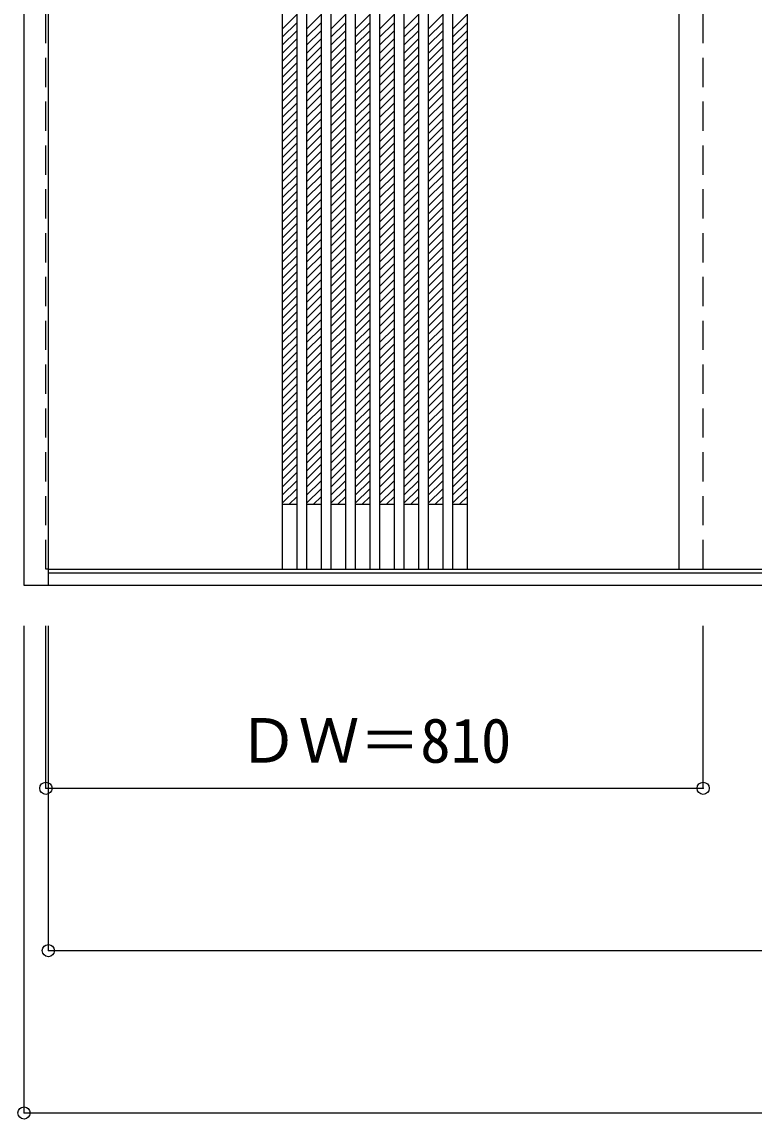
# Model space of a CAD drawing. Units: millimetres, scale not verified. Extents: x -1750 to 2009, y -1668 to 1044.
# Drawn here: x -1208 to -306, y -1668 to -316 of the extents above; entities that cross this region are included whole.
import ezdxf
from ezdxf.enums import TextEntityAlignment as Align

# ---------------------------------------------------------------- set-up
doc = ezdxf.new("R2010")
doc.units = ezdxf.units.MM
doc.header["$LTSCALE"] = 30
doc.header["$PDMODE"] = 32
doc.header["$PDSIZE"] = 15
doc.linetypes.add('DASHED1', pattern=[1.8, 1.2, -0.6])
doc.layers.add('0-0', color=4, linetype='DASHED1')
doc.layers.add('0-1_寸法', color=7, linetype='Continuous')
doc.styles.add('ＭＳ ゴシック', font='')
doc.styles.get('ＭＳ ゴシック').set_extended_font_data('MS Gothic')

msp = doc.modelspace()

# ---------------------------------------------------------------- linework, layer by layer
at = {"layer": '0-0', "color": 3, "linetype": 'Continuous'}
for p, q in [((-1205.45, -1010.06), (-1205.45, 1036.94)), ((-1175.45, -1010.06), (-1175.45, 1036.94)), ((-887.45, 992.94), (-887.45, -990.06)), ((-869.45, 992.94), (-869.45, -990.06)), ((-857.45, 992.94), (-857.45, -990.06)), ((-839.45, 992.94), (-839.45, -990.06)), ((-827.45, 992.94), (-827.45, -990.06)), ((-809.45, 992.94), (-809.45, -990.06)), ((-797.45, 992.94), (-797.45, -990.06)), ((-779.45, 992.94), (-779.45, -990.06)), ((-767.45, 992.94), (-767.45, -990.06)), ((-749.45, 992.94), (-749.45, -990.06)), ((-737.45, 992.94), (-737.45, -990.06)), ((-719.45, 992.94), (-719.45, -990.06)), ((-707.45, 992.94), (-707.45, -990.06)), ((-689.45, 992.94), (-689.45, -990.06)), ((-677.45, 992.94), (-677.45, -990.06)), ((-659.45, 992.94), (-659.45, -990.06)), ((-398.45, 992.94), (-398.45, -990.06)), ((-1175.45, -990.06), (1191.55, -990.06)), ((1971.55, -995.06), (-1175.45, -995.06)), ((2001.55, -1010.06), (-1205.45, -1010.06))]:
    msp.add_line(p, q, dxfattribs=at)
at = {"layer": '0-0'}
for p, q in [((-368.45, -990.06), (-368.45, 992.94)), ((-887.45, -324.89), (-869.45, -306.89)), ((-857.45, -324.89), (-839.45, -306.89)), ((-827.45, -324.89), (-809.45, -306.89)), ((-797.45, -324.89), (-779.45, -306.89)), ((-767.45, -324.89), (-749.45, -306.89)), ((-737.45, -324.89), (-719.45, -306.89)), ((-707.45, -324.89), (-689.45, -306.89)), ((-677.45, -324.89), (-659.45, -306.89)), ((-887.45, -334.79), (-869.45, -316.79)), ((-857.45, -334.79), (-839.45, -316.79)), ((-827.45, -334.79), (-809.45, -316.79)), ((-797.45, -334.79), (-779.45, -316.79)), ((-767.45, -334.79), (-749.45, -316.79)), ((-737.45, -334.79), (-719.45, -316.79)), ((-707.45, -334.79), (-689.45, -316.79)), ((-677.45, -334.79), (-659.45, -316.79)), ((-887.45, -344.69), (-869.45, -326.69)), ((-887.45, -354.59), (-869.45, -336.59)), ((-857.45, -344.69), (-839.45, -326.69)), ((-857.45, -354.59), (-839.45, -336.59)), ((-827.45, -344.69), (-809.45, -326.69)), ((-827.45, -354.59), (-809.45, -336.59)), ((-797.45, -344.69), (-779.45, -326.69)), ((-797.45, -354.59), (-779.45, -336.59)), ((-767.45, -344.69), (-749.45, -326.69)), ((-767.45, -354.59), (-749.45, -336.59)), ((-737.45, -344.69), (-719.45, -326.69)), ((-737.45, -354.59), (-719.45, -336.59)), ((-707.45, -344.69), (-689.45, -326.69)), ((-707.45, -354.59), (-689.45, -336.59)), ((-677.45, -344.69), (-659.45, -326.69)), ((-677.45, -354.59), (-659.45, -336.59)), ((-887.45, -364.49), (-869.45, -346.49)), ((-857.45, -364.49), (-839.45, -346.49)), ((-827.45, -364.49), (-809.45, -346.49)), ((-797.45, -364.49), (-779.45, -346.49)), ((-767.45, -364.49), (-749.45, -346.49)), ((-737.45, -364.49), (-719.45, -346.49)), ((-707.45, -364.49), (-689.45, -346.49)), ((-677.45, -364.49), (-659.45, -346.49)), ((-887.45, -374.39), (-869.45, -356.39)), ((-857.45, -374.39), (-839.45, -356.39)), ((-827.45, -374.39), (-809.45, -356.39)), ((-797.45, -374.39), (-779.45, -356.39)), ((-767.45, -374.39), (-749.45, -356.39)), ((-737.45, -374.39), (-719.45, -356.39)), ((-707.45, -374.39), (-689.45, -356.39)), ((-677.45, -374.39), (-659.45, -356.39)), ((-887.45, -384.29), (-869.45, -366.29)), ((-887.45, -394.19), (-869.45, -376.19)), ((-857.45, -384.29), (-839.45, -366.29)), ((-857.45, -394.19), (-839.45, -376.19)), ((-827.45, -384.29), (-809.45, -366.29)), ((-827.45, -394.19), (-809.45, -376.19)), ((-797.45, -384.29), (-779.45, -366.29)), ((-797.45, -394.19), (-779.45, -376.19)), ((-767.45, -384.29), (-749.45, -366.29)), ((-767.45, -394.19), (-749.45, -376.19)), ((-737.45, -384.29), (-719.45, -366.29)), ((-737.45, -394.19), (-719.45, -376.19)), ((-707.45, -384.29), (-689.45, -366.29)), ((-707.45, -394.19), (-689.45, -376.19)), ((-677.45, -384.29), (-659.45, -366.29)), ((-677.45, -394.19), (-659.45, -376.19)), ((-887.45, -404.09), (-869.45, -386.09)), ((-857.45, -404.09), (-839.45, -386.09)), ((-827.45, -404.09), (-809.45, -386.09)), ((-797.45, -404.09), (-779.45, -386.09)), ((-767.45, -404.09), (-749.45, -386.09)), ((-737.45, -404.09), (-719.45, -386.09)), ((-707.45, -404.09), (-689.45, -386.09)), ((-677.45, -404.09), (-659.45, -386.09)), ((-887.45, -413.99), (-869.45, -395.99)), ((-857.45, -413.99), (-839.45, -395.99)), ((-827.45, -413.99), (-809.45, -395.99)), ((-797.45, -413.99), (-779.45, -395.99)), ((-767.45, -413.99), (-749.45, -395.99)), ((-737.45, -413.99), (-719.45, -395.99)), ((-707.45, -413.99), (-689.45, -395.99)), ((-677.45, -413.99), (-659.45, -395.99)), ((-887.45, -423.89), (-869.45, -405.89)), ((-887.45, -433.79), (-869.45, -415.79)), ((-857.45, -423.89), (-839.45, -405.89)), ((-857.45, -433.79), (-839.45, -415.79)), ((-827.45, -423.89), (-809.45, -405.89)), ((-827.45, -433.79), (-809.45, -415.79)), ((-797.45, -423.89), (-779.45, -405.89)), ((-797.45, -433.79), (-779.45, -415.79)), ((-767.45, -423.89), (-749.45, -405.89)), ((-767.45, -433.79), (-749.45, -415.79)), ((-737.45, -423.89), (-719.45, -405.89)), ((-737.45, -433.79), (-719.45, -415.79)), ((-707.45, -423.89), (-689.45, -405.89)), ((-707.45, -433.79), (-689.45, -415.79)), ((-677.45, -423.89), (-659.45, -405.89)), ((-677.45, -433.79), (-659.45, -415.79)), ((-887.45, -443.69), (-869.45, -425.69)), ((-857.45, -443.69), (-839.45, -425.69)), ((-827.45, -443.69), (-809.45, -425.69)), ((-797.45, -443.69), (-779.45, -425.69)), ((-767.45, -443.69), (-749.45, -425.69)), ((-737.45, -443.69), (-719.45, -425.69)), ((-707.45, -443.69), (-689.45, -425.69)), ((-677.45, -443.69), (-659.45, -425.69)), ((-887.45, -453.59), (-869.45, -435.59)), ((-887.45, -463.49), (-869.45, -445.49)), ((-857.45, -453.59), (-839.45, -435.59)), ((-857.45, -463.49), (-839.45, -445.49)), ((-827.45, -453.59), (-809.45, -435.59)), ((-827.45, -463.49), (-809.45, -445.49)), ((-797.45, -453.59), (-779.45, -435.59)), ((-797.45, -463.49), (-779.45, -445.49)), ((-767.45, -453.59), (-749.45, -435.59)), ((-767.45, -463.49), (-749.45, -445.49)), ((-737.45, -453.59), (-719.45, -435.59)), ((-737.45, -463.49), (-719.45, -445.49)), ((-707.45, -453.59), (-689.45, -435.59)), ((-707.45, -463.49), (-689.45, -445.49)), ((-677.45, -453.59), (-659.45, -435.59)), ((-677.45, -463.49), (-659.45, -445.49)), ((-887.45, -473.39), (-869.45, -455.39)), ((-857.45, -473.39), (-839.45, -455.39)), ((-827.45, -473.39), (-809.45, -455.39)), ((-797.45, -473.39), (-779.45, -455.39)), ((-767.45, -473.39), (-749.45, -455.39)), ((-737.45, -473.39), (-719.45, -455.39)), ((-707.45, -473.39), (-689.45, -455.39)), ((-677.45, -473.39), (-659.45, -455.39)), ((-887.45, -483.29), (-869.45, -465.29)), ((-857.45, -483.29), (-839.45, -465.29)), ((-827.45, -483.29), (-809.45, -465.29)), ((-797.45, -483.29), (-779.45, -465.29)), ((-767.45, -483.29), (-749.45, -465.29)), ((-737.45, -483.29), (-719.45, -465.29)), ((-707.45, -483.29), (-689.45, -465.29)), ((-677.45, -483.29), (-659.45, -465.29)), ((-887.45, -493.19), (-869.45, -475.19)), ((-887.45, -503.09), (-869.45, -485.09)), ((-857.45, -493.19), (-839.45, -475.19)), ((-857.45, -503.09), (-839.45, -485.09)), ((-827.45, -493.19), (-809.45, -475.19)), ((-827.45, -503.09), (-809.45, -485.09)), ((-797.45, -493.19), (-779.45, -475.19)), ((-797.45, -503.09), (-779.45, -485.09)), ((-767.45, -493.19), (-749.45, -475.19)), ((-767.45, -503.09), (-749.45, -485.09)), ((-737.45, -493.19), (-719.45, -475.19)), ((-737.45, -503.09), (-719.45, -485.09)), ((-707.45, -493.19), (-689.45, -475.19)), ((-707.45, -503.09), (-689.45, -485.09)), ((-677.45, -493.19), (-659.45, -475.19)), ((-677.45, -503.09), (-659.45, -485.09)), ((-887.45, -512.98), (-869.45, -494.98)), ((-857.45, -512.98), (-839.45, -494.98)), ((-827.45, -512.98), (-809.45, -494.98)), ((-797.45, -512.98), (-779.45, -494.98)), ((-767.45, -512.98), (-749.45, -494.98)), ((-737.45, -512.98), (-719.45, -494.98)), ((-707.45, -512.98), (-689.45, -494.98)), ((-677.45, -512.98), (-659.45, -494.98)), ((-887.45, -522.88), (-869.45, -504.88)), ((-857.45, -522.88), (-839.45, -504.88)), ((-827.45, -522.88), (-809.45, -504.88)), ((-797.45, -522.88), (-779.45, -504.88)), ((-767.45, -522.88), (-749.45, -504.88)), ((-737.45, -522.88), (-719.45, -504.88)), ((-707.45, -522.88), (-689.45, -504.88)), ((-677.45, -522.88), (-659.45, -504.88)), ((-887.45, -532.78), (-869.45, -514.78)), ((-887.45, -542.68), (-869.45, -524.68)), ((-857.45, -532.78), (-839.45, -514.78)), ((-857.45, -542.68), (-839.45, -524.68)), ((-827.45, -532.78), (-809.45, -514.78)), ((-827.45, -542.68), (-809.45, -524.68)), ((-797.45, -532.78), (-779.45, -514.78)), ((-797.45, -542.68), (-779.45, -524.68)), ((-767.45, -532.78), (-749.45, -514.78)), ((-767.45, -542.68), (-749.45, -524.68)), ((-737.45, -532.78), (-719.45, -514.78)), ((-737.45, -542.68), (-719.45, -524.68)), ((-707.45, -532.78), (-689.45, -514.78)), ((-707.45, -542.68), (-689.45, -524.68)), ((-677.45, -532.78), (-659.45, -514.78)), ((-677.45, -542.68), (-659.45, -524.68)), ((-887.45, -552.58), (-869.45, -534.58)), ((-857.45, -552.58), (-839.45, -534.58)), ((-827.45, -552.58), (-809.45, -534.58)), ((-797.45, -552.58), (-779.45, -534.58)), ((-767.45, -552.58), (-749.45, -534.58)), ((-737.45, -552.58), (-719.45, -534.58)), ((-707.45, -552.58), (-689.45, -534.58)), ((-677.45, -552.58), (-659.45, -534.58)), ((-887.45, -562.48), (-869.45, -544.48)), ((-857.45, -562.48), (-839.45, -544.48)), ((-827.45, -562.48), (-809.45, -544.48)), ((-797.45, -562.48), (-779.45, -544.48)), ((-767.45, -562.48), (-749.45, -544.48)), ((-737.45, -562.48), (-719.45, -544.48)), ((-707.45, -562.48), (-689.45, -544.48)), ((-677.45, -562.48), (-659.45, -544.48)), ((-887.45, -572.38), (-869.45, -554.38)), ((-887.45, -582.28), (-869.45, -564.28)), ((-857.45, -572.38), (-839.45, -554.38)), ((-857.45, -582.28), (-839.45, -564.28)), ((-827.45, -572.38), (-809.45, -554.38)), ((-827.45, -582.28), (-809.45, -564.28)), ((-797.45, -572.38), (-779.45, -554.38)), ((-797.45, -582.28), (-779.45, -564.28)), ((-767.45, -572.38), (-749.45, -554.38)), ((-767.45, -582.28), (-749.45, -564.28)), ((-737.45, -572.38), (-719.45, -554.38)), ((-737.45, -582.28), (-719.45, -564.28)), ((-707.45, -572.38), (-689.45, -554.38)), ((-707.45, -582.28), (-689.45, -564.28)), ((-677.45, -572.38), (-659.45, -554.38)), ((-677.45, -582.28), (-659.45, -564.28)), ((-887.45, -592.18), (-869.45, -574.18)), ((-857.45, -592.18), (-839.45, -574.18)), ((-827.45, -592.18), (-809.45, -574.18)), ((-797.45, -592.18), (-779.45, -574.18)), ((-767.45, -592.18), (-749.45, -574.18)), ((-737.45, -592.18), (-719.45, -574.18)), ((-707.45, -592.18), (-689.45, -574.18)), ((-677.45, -592.18), (-659.45, -574.18)), ((-887.45, -602.08), (-869.45, -584.08)), ((-887.45, -611.98), (-869.45, -593.98)), ((-857.45, -602.08), (-839.45, -584.08)), ((-857.45, -611.98), (-839.45, -593.98)), ((-827.45, -602.08), (-809.45, -584.08)), ((-827.45, -611.98), (-809.45, -593.98)), ((-797.45, -602.08), (-779.45, -584.08)), ((-797.45, -611.98), (-779.45, -593.98)), ((-767.45, -602.08), (-749.45, -584.08)), ((-767.45, -611.98), (-749.45, -593.98)), ((-737.45, -602.08), (-719.45, -584.08)), ((-737.45, -611.98), (-719.45, -593.98)), ((-707.45, -602.08), (-689.45, -584.08)), ((-707.45, -611.98), (-689.45, -593.98)), ((-677.45, -602.08), (-659.45, -584.08)), ((-677.45, -611.98), (-659.45, -593.98)), ((-887.45, -621.88), (-869.45, -603.88)), ((-857.45, -621.88), (-839.45, -603.88)), ((-827.45, -621.88), (-809.45, -603.88)), ((-797.45, -621.88), (-779.45, -603.88)), ((-767.45, -621.88), (-749.45, -603.88)), ((-737.45, -621.88), (-719.45, -603.88)), ((-707.45, -621.88), (-689.45, -603.88)), ((-677.45, -621.88), (-659.45, -603.88)), ((-887.45, -631.78), (-869.45, -613.78)), ((-857.45, -631.78), (-839.45, -613.78)), ((-827.45, -631.78), (-809.45, -613.78)), ((-797.45, -631.78), (-779.45, -613.78)), ((-767.45, -631.78), (-749.45, -613.78)), ((-737.45, -631.78), (-719.45, -613.78)), ((-707.45, -631.78), (-689.45, -613.78)), ((-677.45, -631.78), (-659.45, -613.78)), ((-887.45, -641.68), (-869.45, -623.68)), ((-887.45, -651.58), (-869.45, -633.58)), ((-857.45, -641.68), (-839.45, -623.68)), ((-857.45, -651.58), (-839.45, -633.58)), ((-827.45, -641.68), (-809.45, -623.68)), ((-827.45, -651.58), (-809.45, -633.58)), ((-797.45, -641.68), (-779.45, -623.68)), ((-797.45, -651.58), (-779.45, -633.58)), ((-767.45, -641.68), (-749.45, -623.68)), ((-767.45, -651.58), (-749.45, -633.58)), ((-737.45, -641.68), (-719.45, -623.68)), ((-737.45, -651.58), (-719.45, -633.58)), ((-707.45, -641.68), (-689.45, -623.68)), ((-707.45, -651.58), (-689.45, -633.58)), ((-677.45, -641.68), (-659.45, -623.68)), ((-677.45, -651.58), (-659.45, -633.58)), ((-887.45, -661.48), (-869.45, -643.48)), ((-857.45, -661.48), (-839.45, -643.48)), ((-827.45, -661.48), (-809.45, -643.48)), ((-797.45, -661.48), (-779.45, -643.48)), ((-767.45, -661.48), (-749.45, -643.48)), ((-737.45, -661.48), (-719.45, -643.48)), ((-707.45, -661.48), (-689.45, -643.48)), ((-677.45, -661.48), (-659.45, -643.48)), ((-887.45, -671.38), (-869.45, -653.38)), ((-857.45, -671.38), (-839.45, -653.38)), ((-827.45, -671.38), (-809.45, -653.38)), ((-797.45, -671.38), (-779.45, -653.38)), ((-767.45, -671.38), (-749.45, -653.38)), ((-737.45, -671.38), (-719.45, -653.38)), ((-707.45, -671.38), (-689.45, -653.38)), ((-677.45, -671.38), (-659.45, -653.38)), ((-887.45, -681.28), (-869.45, -663.28)), ((-887.45, -691.18), (-869.45, -673.18)), ((-857.45, -681.28), (-839.45, -663.28)), ((-857.45, -691.18), (-839.45, -673.18)), ((-827.45, -681.28), (-809.45, -663.28)), ((-827.45, -691.18), (-809.45, -673.18)), ((-797.45, -681.28), (-779.45, -663.28)), ((-797.45, -691.18), (-779.45, -673.18)), ((-767.45, -681.28), (-749.45, -663.28)), ((-767.45, -691.18), (-749.45, -673.18)), ((-737.45, -681.28), (-719.45, -663.28)), ((-737.45, -691.18), (-719.45, -673.18)), ((-707.45, -681.28), (-689.45, -663.28)), ((-707.45, -691.18), (-689.45, -673.18)), ((-677.45, -681.28), (-659.45, -663.28)), ((-677.45, -691.18), (-659.45, -673.18)), ((-887.45, -701.08), (-869.45, -683.08)), ((-857.45, -701.08), (-839.45, -683.08)), ((-827.45, -701.08), (-809.45, -683.08)), ((-797.45, -701.08), (-779.45, -683.08)), ((-767.45, -701.08), (-749.45, -683.08)), ((-737.45, -701.08), (-719.45, -683.08)), ((-707.45, -701.08), (-689.45, -683.08)), ((-677.45, -701.08), (-659.45, -683.08)), ((-887.45, -710.97), (-869.45, -692.97)), ((-857.45, -710.97), (-839.45, -692.97)), ((-827.45, -710.97), (-809.45, -692.97)), ((-797.45, -710.97), (-779.45, -692.97)), ((-767.45, -710.97), (-749.45, -692.97)), ((-737.45, -710.97), (-719.45, -692.97)), ((-707.45, -710.97), (-689.45, -692.97)), ((-677.45, -710.97), (-659.45, -692.97)), ((-887.45, -720.87), (-869.45, -702.87)), ((-887.45, -730.77), (-869.45, -712.77)), ((-857.45, -720.87), (-839.45, -702.87)), ((-857.45, -730.77), (-839.45, -712.77)), ((-827.45, -720.87), (-809.45, -702.87)), ((-827.45, -730.77), (-809.45, -712.77)), ((-797.45, -720.87), (-779.45, -702.87)), ((-797.45, -730.77), (-779.45, -712.77)), ((-767.45, -720.87), (-749.45, -702.87)), ((-767.45, -730.77), (-749.45, -712.77)), ((-737.45, -720.87), (-719.45, -702.87)), ((-737.45, -730.77), (-719.45, -712.77)), ((-707.45, -720.87), (-689.45, -702.87)), ((-707.45, -730.77), (-689.45, -712.77)), ((-677.45, -720.87), (-659.45, -702.87)), ((-677.45, -730.77), (-659.45, -712.77)), ((-887.45, -740.67), (-869.45, -722.67)), ((-857.45, -740.67), (-839.45, -722.67)), ((-827.45, -740.67), (-809.45, -722.67)), ((-797.45, -740.67), (-779.45, -722.67)), ((-767.45, -740.67), (-749.45, -722.67)), ((-737.45, -740.67), (-719.45, -722.67)), ((-707.45, -740.67), (-689.45, -722.67)), ((-677.45, -740.67), (-659.45, -722.67)), ((-887.45, -750.57), (-869.45, -732.57)), ((-887.45, -760.47), (-869.45, -742.47)), ((-857.45, -750.57), (-839.45, -732.57)), ((-857.45, -760.47), (-839.45, -742.47)), ((-827.45, -750.57), (-809.45, -732.57)), ((-827.45, -760.47), (-809.45, -742.47)), ((-797.45, -750.57), (-779.45, -732.57)), ((-797.45, -760.47), (-779.45, -742.47)), ((-767.45, -750.57), (-749.45, -732.57)), ((-767.45, -760.47), (-749.45, -742.47)), ((-737.45, -750.57), (-719.45, -732.57)), ((-737.45, -760.47), (-719.45, -742.47)), ((-707.45, -750.57), (-689.45, -732.57)), ((-707.45, -760.47), (-689.45, -742.47)), ((-677.45, -750.57), (-659.45, -732.57)), ((-677.45, -760.47), (-659.45, -742.47)), ((-887.45, -770.37), (-869.45, -752.37)), ((-857.45, -770.37), (-839.45, -752.37)), ((-827.45, -770.37), (-809.45, -752.37)), ((-797.45, -770.37), (-779.45, -752.37)), ((-767.45, -770.37), (-749.45, -752.37)), ((-737.45, -770.37), (-719.45, -752.37)), ((-707.45, -770.37), (-689.45, -752.37)), ((-677.45, -770.37), (-659.45, -752.37)), ((-887.45, -780.27), (-869.45, -762.27)), ((-857.45, -780.27), (-839.45, -762.27)), ((-827.45, -780.27), (-809.45, -762.27)), ((-797.45, -780.27), (-779.45, -762.27)), ((-767.45, -780.27), (-749.45, -762.27)), ((-737.45, -780.27), (-719.45, -762.27)), ((-707.45, -780.27), (-689.45, -762.27)), ((-677.45, -780.27), (-659.45, -762.27)), ((-887.45, -790.17), (-869.45, -772.17)), ((-887.45, -800.07), (-869.45, -782.07)), ((-857.45, -790.17), (-839.45, -772.17)), ((-857.45, -800.07), (-839.45, -782.07)), ((-827.45, -790.17), (-809.45, -772.17)), ((-827.45, -800.07), (-809.45, -782.07)), ((-797.45, -790.17), (-779.45, -772.17)), ((-797.45, -800.07), (-779.45, -782.07)), ((-767.45, -790.17), (-749.45, -772.17)), ((-767.45, -800.07), (-749.45, -782.07)), ((-737.45, -790.17), (-719.45, -772.17)), ((-737.45, -800.07), (-719.45, -782.07)), ((-707.45, -790.17), (-689.45, -772.17)), ((-707.45, -800.07), (-689.45, -782.07)), ((-677.45, -790.17), (-659.45, -772.17)), ((-677.45, -800.07), (-659.45, -782.07)), ((-887.45, -809.97), (-869.45, -791.97)), ((-857.45, -809.97), (-839.45, -791.97)), ((-827.45, -809.97), (-809.45, -791.97)), ((-797.45, -809.97), (-779.45, -791.97)), ((-767.45, -809.97), (-749.45, -791.97)), ((-737.45, -809.97), (-719.45, -791.97)), ((-707.45, -809.97), (-689.45, -791.97)), ((-677.45, -809.97), (-659.45, -791.97)), ((-887.45, -819.87), (-869.45, -801.87)), ((-857.45, -819.87), (-839.45, -801.87)), ((-827.45, -819.87), (-809.45, -801.87)), ((-797.45, -819.87), (-779.45, -801.87)), ((-767.45, -819.87), (-749.45, -801.87)), ((-737.45, -819.87), (-719.45, -801.87)), ((-707.45, -819.87), (-689.45, -801.87)), ((-677.45, -819.87), (-659.45, -801.87)), ((-887.45, -829.77), (-869.45, -811.77)), ((-887.45, -839.67), (-869.45, -821.67)), ((-857.45, -829.77), (-839.45, -811.77)), ((-857.45, -839.67), (-839.45, -821.67)), ((-827.45, -829.77), (-809.45, -811.77)), ((-827.45, -839.67), (-809.45, -821.67)), ((-797.45, -829.77), (-779.45, -811.77)), ((-797.45, -839.67), (-779.45, -821.67)), ((-767.45, -829.77), (-749.45, -811.77)), ((-767.45, -839.67), (-749.45, -821.67)), ((-737.45, -829.77), (-719.45, -811.77)), ((-737.45, -839.67), (-719.45, -821.67)), ((-707.45, -829.77), (-689.45, -811.77)), ((-707.45, -839.67), (-689.45, -821.67)), ((-677.45, -829.77), (-659.45, -811.77)), ((-677.45, -839.67), (-659.45, -821.67)), ((-887.45, -849.57), (-869.45, -831.57)), ((-857.45, -849.57), (-839.45, -831.57)), ((-827.45, -849.57), (-809.45, -831.57)), ((-797.45, -849.57), (-779.45, -831.57)), ((-767.45, -849.57), (-749.45, -831.57)), ((-737.45, -849.57), (-719.45, -831.57)), ((-707.45, -849.57), (-689.45, -831.57)), ((-677.45, -849.57), (-659.45, -831.57)), ((-887.45, -859.47), (-869.45, -841.47)), ((-887.45, -869.37), (-869.45, -851.37)), ((-857.45, -859.47), (-839.45, -841.47)), ((-857.45, -869.37), (-839.45, -851.37)), ((-827.45, -859.47), (-809.45, -841.47)), ((-827.45, -869.37), (-809.45, -851.37)), ((-797.45, -859.47), (-779.45, -841.47)), ((-797.45, -869.37), (-779.45, -851.37)), ((-767.45, -859.47), (-749.45, -841.47)), ((-767.45, -869.37), (-749.45, -851.37)), ((-737.45, -859.47), (-719.45, -841.47)), ((-737.45, -869.37), (-719.45, -851.37)), ((-707.45, -859.47), (-689.45, -841.47)), ((-707.45, -869.37), (-689.45, -851.37)), ((-677.45, -859.47), (-659.45, -841.47)), ((-677.45, -869.37), (-659.45, -851.37)), ((-887.45, -879.27), (-869.45, -861.27)), ((-857.45, -879.27), (-839.45, -861.27)), ((-827.45, -879.27), (-809.45, -861.27)), ((-797.45, -879.27), (-779.45, -861.27)), ((-767.45, -879.27), (-749.45, -861.27)), ((-737.45, -879.27), (-719.45, -861.27)), ((-707.45, -879.27), (-689.45, -861.27)), ((-677.45, -879.27), (-659.45, -861.27)), ((-887.45, -889.17), (-869.45, -871.17)), ((-857.45, -889.17), (-839.45, -871.17)), ((-827.45, -889.17), (-809.45, -871.17)), ((-797.45, -889.17), (-779.45, -871.17)), ((-767.45, -889.17), (-749.45, -871.17)), ((-737.45, -889.17), (-719.45, -871.17)), ((-707.45, -889.17), (-689.45, -871.17)), ((-677.45, -889.17), (-659.45, -871.17)), ((-887.45, -899.06), (-869.45, -881.06)), ((-887.45, -908.96), (-869.45, -890.96)), ((-857.45, -899.06), (-839.45, -881.06)), ((-857.45, -908.96), (-839.45, -890.96)), ((-827.45, -899.06), (-809.45, -881.06)), ((-827.45, -908.96), (-809.45, -890.96)), ((-797.45, -899.06), (-779.45, -881.06)), ((-797.45, -908.96), (-779.45, -890.96)), ((-767.45, -899.06), (-749.45, -881.06)), ((-767.45, -908.96), (-749.45, -890.96)), ((-737.45, -899.06), (-719.45, -881.06)), ((-737.45, -908.96), (-719.45, -890.96)), ((-707.45, -899.06), (-689.45, -881.06)), ((-707.45, -908.96), (-689.45, -890.96)), ((-677.45, -899.06), (-659.45, -881.06)), ((-677.45, -908.96), (-659.45, -890.96)), ((-878.65, -910.06), (-869.45, -900.86)), ((-848.65, -910.06), (-839.45, -900.86)), ((-818.65, -910.06), (-809.45, -900.86)), ((-788.65, -910.06), (-779.45, -900.86)), ((-758.65, -910.06), (-749.45, -900.86)), ((-728.65, -910.06), (-719.45, -900.86)), ((-698.65, -910.06), (-689.45, -900.86)), ((-668.65, -910.06), (-659.45, -900.86))]:
    msp.add_line(p, q, dxfattribs=at)
at = {"layer": '0-0', "color": 7, "linetype": 'Continuous'}
for p, q in [((-887.45, -910.06), (-869.45, -910.06)), ((-857.45, -910.06), (-839.45, -910.06)), ((-827.45, -910.06), (-809.45, -910.06)), ((-797.45, -910.06), (-779.45, -910.06)), ((-767.45, -910.06), (-749.45, -910.06)), ((-737.45, -910.06), (-719.45, -910.06)), ((-707.45, -910.06), (-689.45, -910.06)), ((-677.45, -910.06), (-659.45, -910.06))]:
    msp.add_line(p, q, dxfattribs=at)
at = {"layer": '0-0'}
msp.add_lwpolyline([(-1175.45, -990.06), (-1178.45, -990.06), (-1178.45, 992.94), (-1175.45, 992.94)], dxfattribs=at)
at = {"layer": '0-1_寸法', "color": 4}
for p, q in [((-1205.45, -1660.06), (-1205.45, -1060.06)), ((-1178.45, -1260.06), (-1178.45, -1060.06)), ((-1175.45, -1460.06), (-1175.45, -1060.06))]:
    msp.add_line(p, q, dxfattribs=at)
for points in [[(-1205.45, -1660.06), (2001.55, -1660.06), (2001.55, -1060.06)], [(-1178.45, -1260.06), (-368.45, -1260.06), (-368.45, -1060.06)], [(-1175.45, -1460.06), (1161.55, -1460.06), (1161.55, -1060.06)]]:
    msp.add_lwpolyline(points, dxfattribs=at)
at = {"layer": '0-1_寸法'}
for p in [(-1178.45, -1260.06), (-368.45, -1260.06), (-1175.45, -1460.06), (-1205.45, -1660.06)]:
    msp.add_point(p, dxfattribs=at)

# ---------------------------------------------------------------- texts
at = {"layer": '0-1_寸法', "style": 'ＭＳ ゴシック'}
msp.add_text('ＤＷ＝810', height=54.99, dxfattribs=at).set_placement((-942.2, -1245.06), align=Align.BOTTOM_LEFT)

doc.saveas('drawing.dxf')
